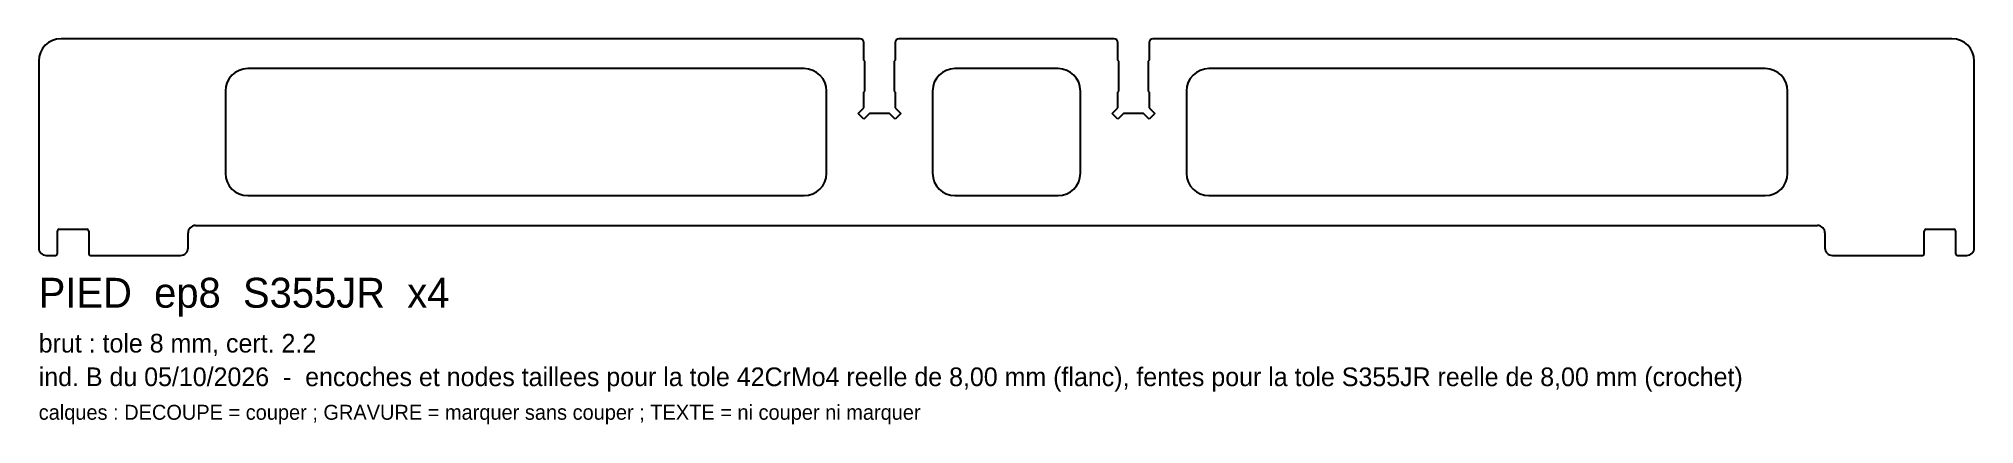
# Model space of a CAD drawing. Header units: millimetres. Extents: x -259 to 259, y -45 to 58.
import ezdxf

# ---------------------------------------------------------------- set-up
doc = ezdxf.new("R2010")
doc.units = ezdxf.units.MM
doc.layers.add('DECOUPE', color=7, linetype='CONTINUOUS')
doc.layers.add('TEXTE', color=3, linetype='CONTINUOUS')

msp = doc.modelspace()

# ---------------------------------------------------------------- linework, layer by layer
at = {"layer": 'DECOUPE'}
for p, q in [((-39.2, 58), (-253.2, 58)), ((28.8, 58), (-28.8, 58)), ((253.2, 58), (39.2, 58)), ((-259.2, 52), (-259.2, 2)), ((-38.2, 52.3), (-38.2, 57)), ((-37.9, 52), (-38.2, 52.3)), ((-37.9, 44), (-37.9, 52)), ((-29.8, 52.3), (-30.1, 52)), ((-30.1, 52), (-30.1, 44)), ((-29.8, 57), (-29.8, 52.3)), ((29.8, 52.3), (29.8, 57)), ((30.1, 52), (29.8, 52.3)), ((30.1, 44), (30.1, 52)), ((38.2, 52.3), (37.9, 52)), ((37.9, 52), (37.9, 44)), ((38.2, 57), (38.2, 52.3)), ((259.2, 2), (259.2, 52)), ((-54.2, 50), (-203.2, 50)), ((13.8, 50), (-13.8, 50)), ((203.2, 50), (54.2, 50)), ((-209.2, 44), (-209.2, 22)), ((-48.2, 22), (-48.2, 44)), ((-38.2, 43.7), (-37.9, 44)), ((-38.2, 39.5), (-38.2, 43.7)), ((-30.1, 44), (-29.8, 43.7)), ((-29.8, 43.7), (-29.8, 39.5)), ((-19.8, 44), (-19.8, 22)), ((19.8, 22), (19.8, 44)), ((29.8, 43.7), (30.1, 44)), ((29.8, 39.5), (29.8, 43.7)), ((37.9, 44), (38.2, 43.7)), ((38.2, 43.7), (38.2, 39.5)), ((48.2, 44), (48.2, 22)), ((209.2, 22), (209.2, 44)), ((-39.7, 38), (-38.2, 39.5)), ((-38.2, 36.5), (-39.7, 38)), ((-36.7, 38), (-38.2, 36.5)), ((-31.3, 38), (-36.7, 38)), ((-29.8, 36.5), (-31.3, 38)), ((-29.8, 39.5), (-28.3, 38)), ((-28.3, 38), (-29.8, 36.5)), ((28.3, 38), (29.8, 39.5)), ((29.8, 36.5), (28.3, 38)), ((31.3, 38), (29.8, 36.5)), ((36.7, 38), (31.3, 38)), ((38.2, 36.5), (36.7, 38)), ((38.2, 39.5), (39.7, 38)), ((39.7, 38), (38.2, 36.5)), ((-203.2, 16), (-54.2, 16)), ((-13.8, 16), (13.8, 16)), ((54.2, 16), (203.2, 16)), ((-254.2, 0.5), (-254.2, 6.5)), ((-253.7, 7), (-246.3, 7)), ((-245.8, 6.5), (-245.8, 0.5)), ((-219.2, 2), (-219.2, 6)), ((-217.2, 8), (217.2, 8)), ((219.2, 6), (219.2, 2)), ((245.8, 0.5), (245.8, 6.5)), ((246.3, 7), (253.7, 7)), ((254.2, 6.5), (254.2, 0.5)), ((-257.2, 0), (-254.7, 0)), ((-245.3, 0), (-221.2, 0)), ((221.2, 0), (245.3, 0)), ((254.7, 0), (257.2, 0))]:
    msp.add_line(p, q, dxfattribs=at)
for centre, radius, start, end in [((-253.2, 52), 6, 90, 180), ((-39.2, 57), 1, 0, 90), ((-28.8, 57), 1, 90, 180), ((28.8, 57), 1, 0, 90), ((39.2, 57), 1, 90, 180), ((253.2, 52), 6, 0, 90), ((-203.2, 44), 6, 90, 180), ((-54.2, 44), 6, 0, 90), ((-13.8, 44), 6, 90, 180), ((13.8, 44), 6, 0, 90), ((54.2, 44), 6, 90, 180), ((203.2, 44), 6, 0, 90), ((-203.2, 22), 6, 180, 270), ((-54.2, 22), 6, 270, 0), ((-13.8, 22), 6, 180, 270), ((13.8, 22), 6, 270, 0), ((54.2, 22), 6, 180, 270), ((203.2, 22), 6, 270, 0), ((-253.7, 6.5), 0.5, 90, 180), ((-246.3, 6.5), 0.5, 0, 90), ((-217.2, 6), 2, 90, 180), ((217.2, 6), 2, 0, 90), ((246.3, 6.5), 0.5, 90, 180), ((253.7, 6.5), 0.5, 0, 90), ((-257.2, 2), 2, 180, 270), ((-254.7, 0.5), 0.5, 270, 0), ((-245.3, 0.5), 0.5, 180, 270), ((-221.2, 2), 2, 270, 0), ((221.2, 2), 2, 180, 270), ((245.3, 0.5), 0.5, 270, 0), ((254.7, 0.5), 0.5, 180, 270), ((257.2, 2), 2, 270, 0)]:
    msp.add_arc(centre, radius, start, end, dxfattribs=at)

# ---------------------------------------------------------------- texts
at = {"layer": 'TEXTE'}
for s, height, p in [('PIED  ep8  S355JR  x4', 8, (-259.2, -14)), ('brut : tole 8 mm, cert. 2.2', 5, (-259.2, -26)), ('ind. B du 05/10/2026  -  encoches et nodes taillees pour la tole 42CrMo4 reelle de 8,00 mm (flanc), fentes pour la tole S355JR reelle de 8,00 mm (crochet)', 5, (-259.2, -35)), ('calques : DECOUPE = couper ; GRAVURE = marquer sans couper ; TEXTE = ni couper ni marquer', 4, (-259.2, -44))]:
    msp.add_text(s, height=height, dxfattribs=at).set_placement(p)

doc.saveas('drawing.dxf')
